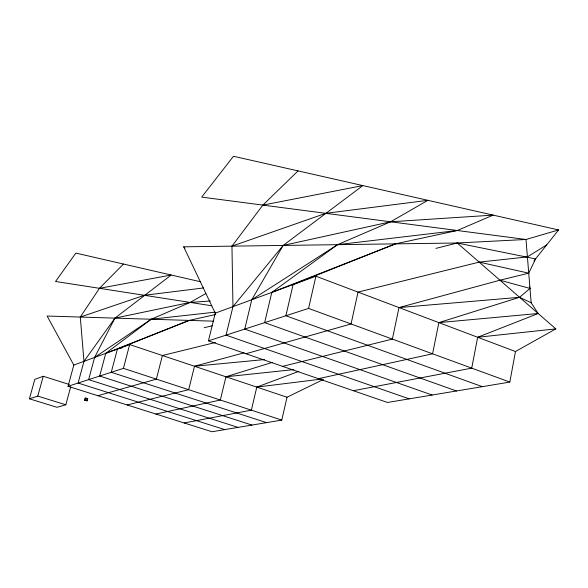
<?xml version="1.0" encoding="UTF-8"?>
<svg xmlns="http://www.w3.org/2000/svg" width="588" height="588" viewBox="0 0 588 588"><rect width="100%" height="100%" fill="white"/><g stroke="black" fill="none" stroke-linecap="round" stroke-linejoin="round"><path stroke-width="0.88" d="M509.818 382.082L515.463 351.536L555.822 328.876L457.221 242.998L183.699 246.828L215.259 313.147L208.431 340.842L387.514 402.471L509.818 382.082L308.568 308.413L208.431 340.842M533.926 260.954L558.6 229.945L233.473 156.261L201.699 197.112L525.988 239.485L531.155 302.746L538.174 313.507L477.669 337.269L471.716 368.139L353.344 390.711M529.479 286.701L529.986 288.429L519.572 297.308L438.861 322.614L432.584 353.814L318.38 378.679M435.928 248.393L457.221 242.998L535.572 258.889L528.744 273.177L499.94 280.211L398.995 307.568L392.38 339.092L282.593 366.361M213.62 321.166L47.121 316.035L73.816 365.06L68.039 386.294L211.967 431.739L281.792 420.097L287.017 397.223L323.488 379.429M308.568 308.413L315.91 276.206L515.463 351.536M298.822 371.351L256.78 387.102L251.37 410.159L184.198 422.97M409.189 398.855L226.035 335.138L232.966 306.642L231.959 246.151L325.796 213.326L427.895 200.324L390.579 221.794L337.541 244.674L271.788 292.398L264.644 322.636L456.472 390.976M231.959 246.151L262.865 205.102L362.869 185.588L283.151 245.439L251.774 299.74L244.74 329.082L432.136 395.033M272.347 362.37L225.946 376.783L220.338 400.024L155.93 414.048M244.108 352.8L194.488 366.258L188.682 389.682L127.155 404.963M68.039 386.294L123.421 368.367L129.654 344.568L287.017 397.223M205.785 293.559L190.167 302.423L151.212 319.24L105.73 353.344L99.681 376.048L251.958 425.073M224.719 429.608L78.101 383.038L83.974 361.333L80.284 317.057L99.468 288.311L171.211 275.015L114.947 318.123L94.594 357.43L88.641 379.627L238.037 427.388M84.407 400.347L84.973 398.216L85.679 398.01L87.737 398.657L87.171 400.795L84.407 400.347L87.171 400.795M85.106 400.149L85.679 398.01M69.428 384.545L43.269 376.269L34.824 379.37L29.4 398.804L56.962 407.3L65.827 404.794L70.707 386.808M29.4 398.804L37.764 396.099L43.269 376.269M85.789 400.568L86.421 399.406M83.974 361.333L114.947 318.123L190.167 302.423L210.298 301.019M232.966 306.642L283.151 245.439L390.579 221.794L493.134 215.112L457.273 230.511L395.445 243.866L271.788 292.398M99.468 288.311L123.48 264.034M262.865 205.102L298.057 170.902M94.594 357.43L151.212 319.24L215.105 312.147M251.774 299.74L337.541 244.674L457.273 230.511M546.693 244.909L527.414 256.905L479.191 262.13L358.026 292.104L351.058 323.966L245.953 353.748M215.752 314.47L189.189 320.409L117.402 349.066L111.257 372.3L266.526 422.64M395.445 243.866L293.118 284.57L285.878 315.763L482.314 386.669M105.73 353.344L189.189 320.409M73.816 365.06L129.654 344.568M215.259 313.147L315.91 276.206M80.284 317.057L144.332 295.294L203.573 287.951M558.6 229.945L525.988 239.485L457.221 242.998M97.865 395.717L156.379 379.135L162.398 355.519L215.392 342.473M87.031 398.862L87.737 398.657M120.055 348.412L121.826 347.971M204.205 327.729L212.18 325.774M256.78 387.102L321.467 379.091M477.669 337.269L555.822 328.876M225.946 376.783L293.824 369.573M194.488 366.258L264.446 359.555M438.861 322.614L538.174 313.507M398.995 307.568L519.572 297.308L531.155 302.746M211.79 305.789L55.537 281.483L75.859 253.083L200.457 281.748M479.191 262.13L528.744 273.177M499.94 280.211L529.986 288.429M37.764 396.099L65.827 404.794M123.421 368.367L281.792 420.097M183.699 246.828L184.897 248.217"/></g></svg>
